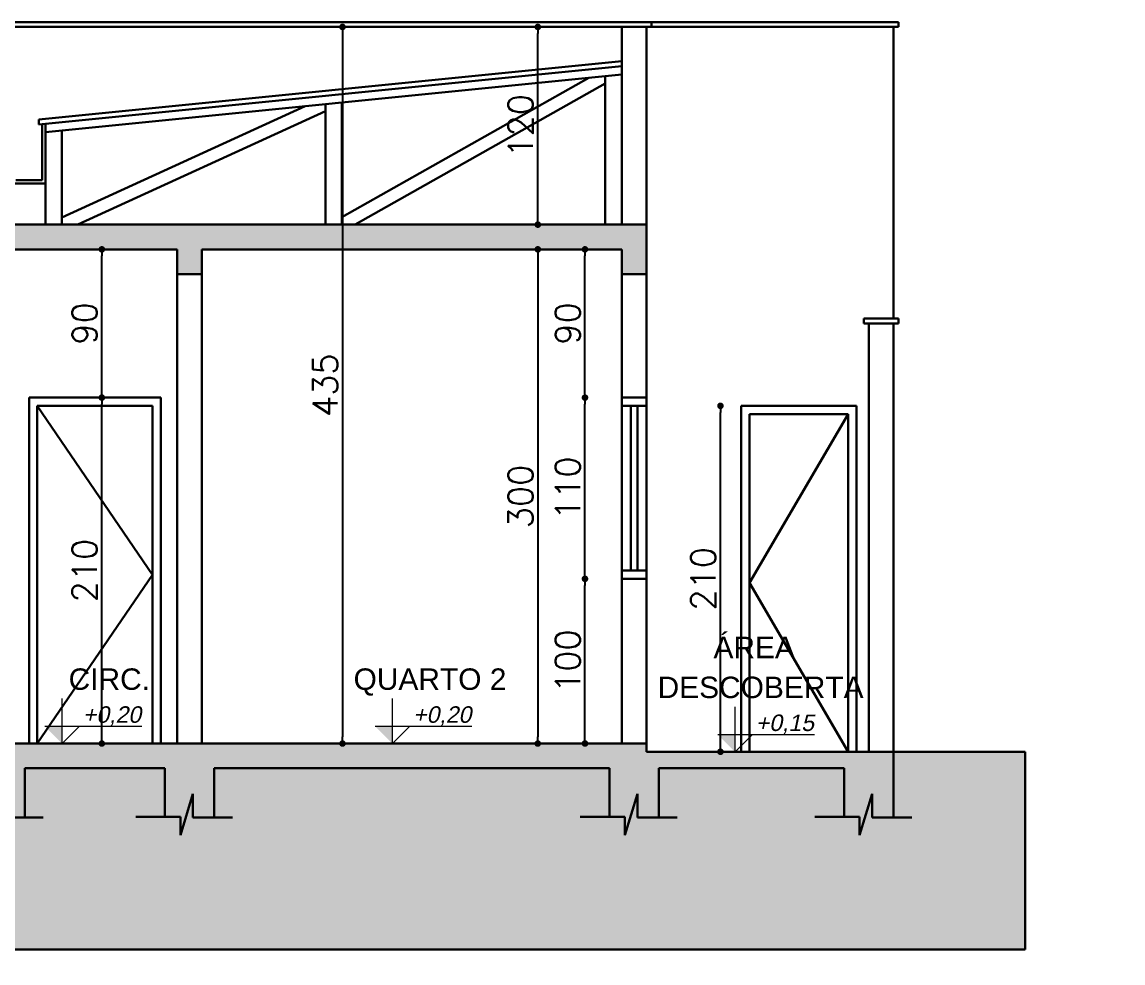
# Model space of a CAD drawing. Header units: millimetres. Extents: x 3314 to 3538, y 1235 to 1314.
# Drawn here: x 3384.56 to 3391.25, y 1291.71 to 1297.42 of the extents above; entities that cross this region are included whole.
import ezdxf

# ---------------------------------------------------------------- set-up
doc = ezdxf.new("R2010")
doc.units = ezdxf.units.MM
doc.layers.add('ALVENARIA', color=7, linetype='Continuous', lineweight=30)
doc.layers.add('LAYOUT', color=8, linetype='Continuous', lineweight=13)
for name, color, linetype in [('Layout-int', 1, 'Continuous'), ('PAREDE', 6, 'Continuous'), ('TextoÁreas', 2, 'Continuous')]:
    doc.layers.add(name, color=color, linetype=linetype)
doc.styles.add('ROMANS', font='romans.shx')
doc.styles.add('Util2000', font='arial.ttf')
doc.dimstyles.new('1-100', dxfattribs={"dimtxt": 0.15, "dimasz": 0.04, "dimexe": 0.05, "dimexo": 0.1, "dimgap": 0.03, "dimtad": 1, "dimdec": 0, "dimlfac": 100, "dimzin": 5, "dimdsep": 46, "dimtxsty": 'ROMANS', "dimblk": 'DOT', "dimcen": 0, "dimse1": 1, "dimse2": 1, "dimclrd": 1, "dimclre": 1, "dimclrt": 2, "dimadec": 0, "dimazin": 0, "dimtfac": 1, "dimtdec": 0, "dimtofl": 0, "dimtmove": 2, "dimatfit": 3, "dimfxl": 0.04, "dimtolj": 1, "dimtzin": 1, "dimarcsym": 0})

# ---------------------------------------------------------------- blocks, each defined once
blk = doc.blocks.new('Cotac')
for p, q in [((-105, 105), (483, 105)), ((0, 0), (105, 105))]:
    blk.add_line(p, q)
at = {"layer": 'Layout-int', "color": 0}
blk.add_solid([(0, 0), (0, 105), (-105, 105)], dxfattribs=at)
at = {"style": 'Util2000', "oblique": 12, "flags": 8}
blk.add_attdef('COTAC', (126, 126), '', height=100, dxfattribs=at)
blk = doc.blocks.new('_Dot')
at = {"color": 0, "linetype": 'ByBlock', "lineweight": -2}
blk.add_line((-0.5, 0), (-1, 0), dxfattribs=at)
at = {"color": 0, "linetype": 'ByBlock', "const_width": 0.5}
blk.add_lwpolyline([(-0.25, 0, 1), (0.25, 0, 1)], format="xyb", close=True, dxfattribs=at)
blk = doc.blocks.new('*D163')
at = {"layer": 'ALVENARIA', "color": 1, "lineweight": -2, "transparency": 16777216}
blk.add_line((3387.978, 1293.0791), (3387.978, 1293.9991), dxfattribs=at)
at = {"layer": 'Defpoints', "color": 0, "transparency": 16777216}
for p in [(3387.978, 1294.0391), (3388.2013, 1294.0391), (3388.2013, 1293.0391)]:
    blk.add_point(p, dxfattribs=at)
at = {"layer": 'ALVENARIA', "color": 1, "lineweight": -2, "transparency": 16777216, "xscale": 0.04, "yscale": 0.04, "zscale": 0.04}
for p, rotation in [((3387.978, 1294.0391), 90), ((3387.978, 1293.0391), 270)]:
    blk.add_blockref('_Dot', p, dxfattribs=dict(at, rotation=rotation))
at = {"layer": 'ALVENARIA', "color": 2, "transparency": 16777216, "insert": (3387.873, 1293.5391), "char_height": 0.15, "attachment_point": 5, "rotation": 90, "style": 'ROMANS'}
blk.add_mtext('\\A1;100', dxfattribs=at)
blk = doc.blocks.new('*D164')
at = {"layer": 'ALVENARIA', "color": 1, "lineweight": -2, "transparency": 16777216}
blk.add_line((3387.978, 1294.0791), (3387.978, 1295.0991), dxfattribs=at)
at = {"layer": 'Defpoints', "color": 0, "transparency": 16777216}
for p in [(3387.978, 1295.1391), (3388.2013, 1295.1391), (3388.2013, 1294.0391)]:
    blk.add_point(p, dxfattribs=at)
at = {"layer": 'ALVENARIA', "color": 1, "lineweight": -2, "transparency": 16777216, "xscale": 0.04, "yscale": 0.04, "zscale": 0.04}
for p, rotation in [((3387.978, 1295.1391), 90), ((3387.978, 1294.0391), 270)]:
    blk.add_blockref('_Dot', p, dxfattribs=dict(at, rotation=rotation))
at = {"layer": 'ALVENARIA', "color": 2, "transparency": 16777216, "insert": (3387.873, 1294.5891), "char_height": 0.15, "attachment_point": 5, "rotation": 90, "style": 'ROMANS'}
blk.add_mtext('\\A1;110', dxfattribs=at)
blk = doc.blocks.new('*D165')
at = {"layer": 'ALVENARIA', "color": 1, "lineweight": -2, "transparency": 16777216}
blk.add_line((3387.978, 1295.1791), (3387.978, 1295.9991), dxfattribs=at)
at = {"layer": 'Defpoints', "color": 0, "transparency": 16777216}
for p in [(3387.978, 1296.0391), (3388.2013, 1296.0391), (3388.2013, 1295.1391)]:
    blk.add_point(p, dxfattribs=at)
at = {"layer": 'ALVENARIA', "color": 1, "lineweight": -2, "transparency": 16777216, "xscale": 0.04, "yscale": 0.04, "zscale": 0.04}
for p, rotation in [((3387.978, 1296.0391), 90), ((3387.978, 1295.1391), 270)]:
    blk.add_blockref('_Dot', p, dxfattribs=dict(at, rotation=rotation))
at = {"layer": 'ALVENARIA', "color": 2, "transparency": 16777216, "insert": (3387.873, 1295.5891), "char_height": 0.15, "attachment_point": 5, "rotation": 90, "style": 'ROMANS'}
blk.add_mtext('\\A1;90', dxfattribs=at)
blk = doc.blocks.new('*D166')
at = {"layer": 'ALVENARIA', "color": 1, "lineweight": -2, "transparency": 16777216}
blk.add_line((3387.6915, 1295.9991), (3387.6915, 1293.0791), dxfattribs=at)
at = {"layer": 'Defpoints', "color": 0, "transparency": 16777216}
for p in [(3387.5973, 1296.0391), (3387.5973, 1293.0391), (3387.6915, 1293.0391)]:
    blk.add_point(p, dxfattribs=at)
at = {"layer": 'ALVENARIA', "color": 1, "lineweight": -2, "transparency": 16777216, "xscale": 0.04, "yscale": 0.04, "zscale": 0.04}
for p, rotation in [((3387.6915, 1296.0391), 90), ((3387.6915, 1293.0391), 270)]:
    blk.add_blockref('_Dot', p, dxfattribs=dict(at, rotation=rotation))
at = {"layer": 'ALVENARIA', "color": 2, "transparency": 16777216, "insert": (3387.5865, 1294.5391), "char_height": 0.15, "attachment_point": 5, "rotation": 90, "style": 'ROMANS'}
blk.add_mtext('\\A1;300', dxfattribs=at)
blk = doc.blocks.new('*D167')
at = {"layer": 'ALVENARIA', "color": 1, "lineweight": -2, "transparency": 16777216}
blk.add_line((3385.0436, 1293.0791), (3385.0436, 1295.0991), dxfattribs=at)
at = {"layer": 'Defpoints', "color": 0, "transparency": 16777216}
for p in [(3385.0436, 1295.1391), (3385.4013, 1295.1391), (3385.4013, 1293.0391)]:
    blk.add_point(p, dxfattribs=at)
at = {"layer": 'ALVENARIA', "color": 1, "lineweight": -2, "transparency": 16777216, "xscale": 0.04, "yscale": 0.04, "zscale": 0.04}
for p, rotation in [((3385.0436, 1295.1391), 90), ((3385.0436, 1293.0391), 270)]:
    blk.add_blockref('_Dot', p, dxfattribs=dict(at, rotation=rotation))
at = {"layer": 'ALVENARIA', "color": 2, "transparency": 16777216, "insert": (3384.9386, 1294.0891), "char_height": 0.15, "attachment_point": 5, "rotation": 90, "style": 'ROMANS'}
blk.add_mtext('\\A1;210', dxfattribs=at)
blk = doc.blocks.new('*D168')
at = {"layer": 'ALVENARIA', "color": 1, "lineweight": -2, "transparency": 16777216}
blk.add_line((3385.0436, 1295.1791), (3385.0436, 1295.9991), dxfattribs=at)
at = {"layer": 'Defpoints', "color": 0, "transparency": 16777216}
for p in [(3385.0436, 1296.0391), (3385.218, 1296.0391), (3385.218, 1295.1391)]:
    blk.add_point(p, dxfattribs=at)
at = {"layer": 'ALVENARIA', "color": 1, "lineweight": -2, "transparency": 16777216, "xscale": 0.04, "yscale": 0.04, "zscale": 0.04}
for p, rotation in [((3385.0436, 1296.0391), 90), ((3385.0436, 1295.1391), 270)]:
    blk.add_blockref('_Dot', p, dxfattribs=dict(at, rotation=rotation))
at = {"layer": 'ALVENARIA', "color": 2, "transparency": 16777216, "insert": (3384.9386, 1295.5891), "char_height": 0.15, "attachment_point": 5, "rotation": 90, "style": 'ROMANS'}
blk.add_mtext('\\A1;90', dxfattribs=at)
blk = doc.blocks.new('*D175')
at = {"layer": 'ALVENARIA', "color": 1, "lineweight": -2, "transparency": 16777216}
blk.add_line((3387.6915, 1296.2291), (3387.6915, 1297.3491), dxfattribs=at)
at = {"layer": 'Defpoints', "color": 0, "transparency": 16777216}
for p in [(3387.6642, 1297.3891), (3387.6915, 1297.3891), (3387.6642, 1296.1891)]:
    blk.add_point(p, dxfattribs=at)
at = {"layer": 'ALVENARIA', "color": 1, "lineweight": -2, "transparency": 16777216, "xscale": 0.04, "yscale": 0.04, "zscale": 0.04}
for p, rotation in [((3387.6915, 1297.3891), 90), ((3387.6915, 1296.1891), 270)]:
    blk.add_blockref('_Dot', p, dxfattribs=dict(at, rotation=rotation))
at = {"layer": 'ALVENARIA', "color": 2, "transparency": 16777216, "insert": (3387.5865, 1296.7891), "char_height": 0.15, "attachment_point": 5, "rotation": 90, "style": 'ROMANS'}
blk.add_mtext('\\A1;120', dxfattribs=at)
blk = doc.blocks.new('*D176')
at = {"layer": 'ALVENARIA', "color": 1, "lineweight": -2, "transparency": 16777216}
blk.add_line((3386.5053, 1297.3491), (3386.5053, 1293.0791), dxfattribs=at)
at = {"layer": 'Defpoints', "color": 0, "transparency": 16777216}
for p in [(3386.1624, 1297.3891), (3386.1624, 1293.0391), (3386.5053, 1293.0391)]:
    blk.add_point(p, dxfattribs=at)
at = {"layer": 'ALVENARIA', "color": 1, "lineweight": -2, "transparency": 16777216, "xscale": 0.04, "yscale": 0.04, "zscale": 0.04}
for p, rotation in [((3386.5053, 1297.3891), 90), ((3386.5053, 1293.0391), 270)]:
    blk.add_blockref('_Dot', p, dxfattribs=dict(at, rotation=rotation))
at = {"layer": 'ALVENARIA', "color": 2, "transparency": 16777216, "insert": (3386.4003, 1295.2141), "char_height": 0.15, "attachment_point": 5, "rotation": 90, "style": 'ROMANS'}
blk.add_mtext('\\A1;435', dxfattribs=at)
blk = doc.blocks.new('*D177')
at = {"layer": 'ALVENARIA', "color": 1, "lineweight": -2, "transparency": 16777216}
blk.add_line((3388.801, 1293.0291), (3388.801, 1295.0491), dxfattribs=at)
at = {"layer": 'Defpoints', "color": 0, "transparency": 16777216}
for p in [(3388.801, 1295.0891), (3388.9274, 1295.0891), (3388.9274, 1292.9891)]:
    blk.add_point(p, dxfattribs=at)
at = {"layer": 'ALVENARIA', "color": 1, "lineweight": -2, "transparency": 16777216, "xscale": 0.04, "yscale": 0.04, "zscale": 0.04}
for p, rotation in [((3388.801, 1295.0891), 90), ((3388.801, 1292.9891), 270)]:
    blk.add_blockref('_Dot', p, dxfattribs=dict(at, rotation=rotation))
at = {"layer": 'ALVENARIA', "color": 2, "transparency": 16777216, "insert": (3388.696, 1294.0391), "char_height": 0.15, "attachment_point": 5, "rotation": 90, "style": 'ROMANS'}
blk.add_mtext('\\A1;210', dxfattribs=at)

msp = doc.modelspace()

# ---------------------------------------------------------------- hatches: boundary and pattern name
at = {"layer": 'PAREDE'}
h = msp.add_hatch(dxfattribs=at)
h.set_pattern_fill('AR-CONC', color=1, scale=0.002)
h.set_pattern_definition([(50, (3392.8997, 1283.1239), (0.3643693, -0.031878), [0.0381, -0.4191]), (355, (3392.8997, 1283.1239), (-0.070487, 0.382114), [0.03048, -0.335281]), (100.4514, (3392.93007, 1283.12123), (0.2938825, 0.3502355), [0.03238, -0.3561805]), (46.1842, (3392.8997, 1283.2255), (0.542158, -0.084085), [0.05715, -0.62865]), (96.6356, (3392.9449, 1283.2185), (0.474808, 0.494852), [0.04857, -0.534271]), (351.184, (3392.8997, 1283.2255), (0.474808, 0.494852), [0.04572, -0.50292]), (21, (3392.9505, 1283.2001), (0.3032288, -0.2045304), [0.0381, -0.4191]), (326, (3392.9505, 1283.2001), (0.123604, 0.368376), [0.03048, -0.33528]), (71.4514, (3392.97577, 1283.18305), (0.426833, 0.1638455), [0.03238, -0.35618]), (37.5, (3392.8997, 1283.12389), (0.0061772, 0.1691101), [0, -0.331216, 0, -0.34036, 0, -0.33655]), (7.5, (3392.8997, 1283.1239), (0.1336393, 0.2003611), [0, -0.194056, 0, -0.323596, 0, -0.12827]), (327.5, (3392.78642, 1283.12389), (0.2711812, -0.0114575), [0, -0.127, 0, -0.39624, 0, -0.52578]), (317.5, (3392.73562, 1283.1239), (0.2962584, 0.050853), [0, -0.1651, 0, -0.263144, 0, -0.37338])])
h.paths.add_polyline_path([(3392.9358, 1283.285), (3378.1858, 1283.285), (3378.1858, 1282.985), (3378.3358, 1282.985), (3378.3358, 1283.135), (3381.3358, 1283.135), (3381.3358, 1282.985), (3381.4858, 1282.985), (3381.4858, 1283.135), (3382.8358, 1283.135), (3382.8358, 1282.985), (3382.9858, 1282.985), (3382.9858, 1283.135), (3385.9858, 1283.135), (3385.9858, 1282.985), (3386.1358, 1282.985), (3386.1358, 1283.135), (3387.4858, 1283.135), (3387.4858, 1282.985), (3387.6358, 1282.985), (3387.6358, 1283.135), (3391.2358, 1283.135), (3391.2358, 1282.985), (3391.3858, 1282.985), (3391.3858, 1283.135), (3392.7858, 1283.135), (3392.7858, 1282.985), (3392.9358, 1282.985)])
h.paths.add_polyline_path([(3396.5858, 1280.085), (3395.9858, 1280.085), (3395.9858, 1280.135), (3394.2858, 1280.135), (3394.2858, 1280.115), (3392.9358, 1280.115), (3392.9358, 1280.135), (3387.4858, 1280.135), (3387.4858, 1280.115), (3386.1358, 1280.115), (3386.1358, 1280.135), (3382.8358, 1280.135), (3382.8358, 1280.115), (3381.4858, 1280.115), (3381.4858, 1280.135), (3378.1858, 1280.135), (3378.1858, 1280.085), (3376.0358, 1280.085), (3376.0358, 1279.6902), (3376.1306, 1279.6902), (3376.1306, 1279.5794), (3376.2062, 1279.8288), (3376.2062, 1279.685), (3376.3358, 1279.685), (3376.3358, 1279.985), (3378.1108, 1279.985), (3378.1108, 1279.6902), (3378.2056, 1279.6902), (3378.2056, 1279.5794), (3378.2812, 1279.8288), (3378.2812, 1279.685), (3378.4108, 1279.685), (3378.4108, 1279.985), (3381.2608, 1279.985), (3381.2608, 1279.6902), (3381.3556, 1279.6902), (3381.3556, 1279.5794), (3381.4312, 1279.8288), (3381.4312, 1279.685), (3381.5608, 1279.685), (3381.5608, 1279.985), (3382.7608, 1279.985), (3382.7608, 1279.6902), (3382.8556, 1279.6902), (3382.8556, 1279.5794), (3382.9312, 1279.8288), (3382.9312, 1279.685), (3383.0608, 1279.685), (3383.0608, 1279.985), (3385.9108, 1279.985), (3385.9108, 1279.6902), (3386.0056, 1279.6902), (3386.0056, 1279.5794), (3386.0812, 1279.8288), (3386.0812, 1279.685), (3386.2108, 1279.685), (3386.2108, 1279.985), (3387.4108, 1279.985), (3387.4108, 1279.6902), (3387.5056, 1279.6902), (3387.5056, 1279.5794), (3387.5812, 1279.8288), (3387.5812, 1279.685), (3387.7108, 1279.685), (3387.7108, 1279.985), (3391.1608, 1279.985), (3391.1608, 1279.6902), (3391.2556, 1279.6902), (3391.2556, 1279.5794), (3391.3312, 1279.8288), (3391.3312, 1279.685), (3391.4608, 1279.685), (3391.4608, 1279.985), (3392.7108, 1279.985), (3392.7108, 1279.6902), (3392.8056, 1279.6902), (3392.8056, 1279.5794), (3392.8812, 1279.8288), (3392.8812, 1279.685), (3393.0108, 1279.685), (3393.0108, 1279.985), (3394.2108, 1279.985), (3394.2108, 1279.6902), (3394.3056, 1279.6902), (3394.3056, 1279.5794), (3394.3812, 1279.8288), (3394.3812, 1279.685), (3394.5108, 1279.685), (3394.5108, 1279.985), (3395.7608, 1279.985), (3395.7608, 1279.6902), (3395.8556, 1279.6902), (3395.8556, 1279.5794), (3395.9312, 1279.8288), (3395.9312, 1279.685), (3396.0608, 1279.685), (3396.0608, 1279.985), (3396.5858, 1279.985)])
h.paths.add_polyline_path([(3384.2763, 1292.8891), (3384.2763, 1292.5943), (3384.3711, 1292.5943), (3384.3711, 1292.4835), (3384.4467, 1292.7329), (3384.4467, 1292.5891), (3384.5763, 1292.5891), (3384.5763, 1292.8891), (3385.4263, 1292.8891), (3385.4263, 1292.5943), (3385.5211, 1292.5943), (3385.5211, 1292.4835), (3385.5967, 1292.7329), (3385.5967, 1292.5891), (3385.7263, 1292.5891), (3385.7263, 1292.8891), (3388.1263, 1292.8891), (3388.1263, 1292.5943), (3388.2211, 1292.5943), (3388.2211, 1292.4835), (3388.2967, 1292.7329), (3388.2967, 1292.5891), (3388.4263, 1292.5891), (3388.4263, 1292.8891), (3389.5513, 1292.8891), (3389.5513, 1292.5943), (3389.6461, 1292.5943), (3389.6461, 1292.4835), (3389.7217, 1292.7329), (3389.7217, 1292.5891), (3389.8513, 1292.5891), (3389.8513, 1292.8891), (3389.8513, 1292.9891), (3388.3513, 1292.9891), (3388.3513, 1293.0391), (3380.7513, 1293.0391), (3380.7513, 1292.9891), (3377.8513, 1292.9891), (3377.8513, 1292.8891), (3377.8513, 1292.5943), (3377.9461, 1292.5943), (3377.9461, 1292.4835), (3378.0217, 1292.7329), (3378.0217, 1292.5891), (3378.1513, 1292.5891), (3378.1513, 1292.8891), (3380.6763, 1292.8891), (3380.6763, 1292.5943), (3380.7711, 1292.5943), (3380.7711, 1292.4835), (3380.8467, 1292.7329), (3380.8467, 1292.5891), (3380.9763, 1292.5891), (3380.9763, 1292.8891)])
h.paths.add_polyline_path([(3380.7513, 1296.1891), (3380.7513, 1295.8891), (3380.9013, 1295.8891), (3380.9013, 1296.0391), (3384.3513, 1296.0391), (3385.5013, 1296.0391), (3385.5013, 1295.8891), (3385.6513, 1295.8891), (3385.6513, 1296.0391), (3388.2013, 1296.0391), (3388.2013, 1295.8891), (3388.3513, 1295.8891), (3388.3513, 1296.1891)])
h = msp.add_hatch(dxfattribs=at)
h.set_pattern_fill('EARTH', color=1, scale=0.059, angle=45)
h.set_pattern_definition([(45, (3397.42837, 1279.4781), (0, 0.529835), [0.37465, -0.37465]), (45, (3397.32903, 1279.57743), (0, 0.529835), [0.37465, -0.37465]), (45, (3397.2297, 1279.67678), (0, 0.529835), [0.37465, -0.37465]), (135, (3397.2297, 1279.743), (-0.529835, 0), [0.37465, -0.37465]), (135, (3397.32903, 1279.84235), (-0.529835, 0), [0.37465, -0.37465]), (135, (3397.42837, 1279.9417), (-0.529835, 0), [0.37465, -0.37465])])
h.paths.add_polyline_path([(3401.8358, 1279.985), (3401.0358, 1279.985), (3401.0358, 1279.685), (3400.9062, 1279.685), (3400.9062, 1279.8288), (3400.8306, 1279.5794), (3400.8306, 1279.6902), (3400.7358, 1279.6902), (3400.7358, 1279.985), (3396.0608, 1279.985), (3396.0608, 1279.685), (3395.9312, 1279.685), (3395.9312, 1279.8288), (3395.8556, 1279.5794), (3395.8556, 1279.6902), (3395.7608, 1279.6902), (3395.7608, 1279.985), (3394.5108, 1279.985), (3394.5108, 1279.685), (3394.3812, 1279.685), (3394.3812, 1279.8288), (3394.3056, 1279.5794), (3394.3056, 1279.6902), (3394.2108, 1279.6902), (3394.2108, 1279.985), (3393.0108, 1279.985), (3393.0108, 1279.685), (3392.8812, 1279.685), (3392.8812, 1279.8288), (3392.8056, 1279.5794), (3392.8056, 1279.6902), (3392.7108, 1279.6902), (3392.7108, 1279.985), (3391.4608, 1279.985), (3391.4608, 1279.685), (3391.3312, 1279.685), (3391.3312, 1279.8288), (3391.2556, 1279.5794), (3391.2556, 1279.6902), (3391.1608, 1279.6902), (3391.1608, 1279.985), (3387.7108, 1279.985), (3387.7108, 1279.685), (3387.5812, 1279.685), (3387.5812, 1279.8288), (3387.5056, 1279.5794), (3387.5056, 1279.6902), (3387.4108, 1279.6902), (3387.4108, 1279.985), (3386.2108, 1279.985), (3386.2108, 1279.685), (3386.0812, 1279.685), (3386.0812, 1279.8288), (3386.0056, 1279.5794), (3386.0056, 1279.6902), (3385.9108, 1279.6902), (3385.9108, 1279.985), (3383.0608, 1279.985), (3383.0608, 1279.685), (3382.9312, 1279.685), (3382.9312, 1279.8288), (3382.8556, 1279.5794), (3382.8556, 1279.6902), (3382.7608, 1279.6902), (3382.7608, 1279.985), (3381.5608, 1279.985), (3381.5608, 1279.685), (3381.4312, 1279.685), (3381.4312, 1279.8288), (3381.3556, 1279.5794), (3381.3556, 1279.6902), (3381.2608, 1279.6902), (3381.2608, 1279.985), (3378.4108, 1279.985), (3378.4108, 1279.685), (3378.2812, 1279.685), (3378.2812, 1279.8288), (3378.2056, 1279.5794), (3378.2056, 1279.6902), (3378.1108, 1279.6902), (3378.1108, 1279.985), (3376.3358, 1279.985), (3376.3358, 1279.685), (3376.2062, 1279.685), (3376.2062, 1279.8288), (3376.1306, 1279.5794), (3376.1306, 1279.6902), (3376.0358, 1279.6902), (3376.0358, 1280.085), (3375.2358, 1280.085), (3375.2358, 1278.885), (3401.0358, 1278.885), (3401.8358, 1278.885)])
h.paths.add_polyline_path([(3385.4263, 1292.5943), (3385.4263, 1292.8891), (3384.5763, 1292.8891), (3384.5763, 1292.5891), (3384.4467, 1292.5891), (3384.4467, 1292.7329), (3384.3711, 1292.4835), (3384.3711, 1292.5943), (3384.2763, 1292.5943), (3384.2763, 1292.8891), (3380.9763, 1292.8891), (3380.9763, 1292.5891), (3380.8467, 1292.5891), (3380.8467, 1292.7329), (3380.7711, 1292.4835), (3380.7711, 1292.5943), (3380.6763, 1292.5943), (3380.6763, 1292.8891), (3378.1513, 1292.8891), (3378.1513, 1292.5891), (3378.0217, 1292.5891), (3378.0217, 1292.7329), (3377.9461, 1292.4835), (3377.9461, 1292.5943), (3377.8513, 1292.5943), (3377.8513, 1292.8891), (3377.8513, 1292.9891), (3377.0513, 1292.9891), (3377.0513, 1291.7891), (3389.8513, 1291.7891), (3390.6513, 1291.7891), (3390.6513, 1292.9891), (3389.8513, 1292.9891), (3389.8513, 1292.8891), (3389.8513, 1292.5891), (3389.7217, 1292.5891), (3389.7217, 1292.7329), (3389.6461, 1292.4835), (3389.6461, 1292.5943), (3389.5513, 1292.5943), (3389.5513, 1292.8891), (3388.4263, 1292.8891), (3388.4263, 1292.5891), (3388.2967, 1292.5891), (3388.2967, 1292.7329), (3388.2211, 1292.4835), (3388.2211, 1292.5943), (3388.1263, 1292.5943), (3388.1263, 1292.8891), (3385.7263, 1292.8891), (3385.7263, 1292.5891), (3385.5967, 1292.5891), (3385.5967, 1292.7329), (3385.5211, 1292.4835), (3385.5211, 1292.5943)])

# ---------------------------------------------------------------- linework, layer by layer
at = {"layer": 'ALVENARIA'}
for p, q in [((3380.7213, 1297.4191), (3389.8813, 1297.4191)), ((3388.3813, 1297.3891), (3388.3813, 1297.4191)), ((3389.8813, 1297.3891), (3389.8813, 1297.4191)), ((3377.8513, 1297.3891), (3389.8813, 1297.3891)), ((3388.2013, 1296.1891), (3388.2013, 1297.3891)), ((3388.3513, 1296.1891), (3388.3513, 1297.3891)), ((3389.8513, 1295.6191), (3389.8513, 1297.3891)), ((3388.2013, 1297.1814), (3384.6613, 1296.8274)), ((3388.2013, 1297.1512), (3384.6613, 1296.7972)), ((3388.2013, 1297.101), (3384.7013, 1296.751)), ((3388.0023, 1297.0811), (3386.5013, 1296.235)), ((3388.1013, 1297.091), (3388.1013, 1296.1891)), ((3388.2013, 1297.101), (3388.2013, 1296.1891)), ((3388.1013, 1297.0451), (3386.5827, 1296.1891)), ((3386.5013, 1296.931), (3386.5013, 1296.1891)), ((3386.2782, 1296.9087), (3384.8013, 1296.2331)), ((3386.4013, 1296.877), (3384.8974, 1296.1891)), ((3386.4013, 1296.921), (3386.4013, 1296.1891)), ((3384.6613, 1296.7972), (3384.6613, 1296.8274)), ((3384.6813, 1296.4591), (3384.6813, 1296.7992)), ((3384.7013, 1296.1891), (3384.7013, 1296.8012)), ((3384.8013, 1296.1891), (3384.8013, 1296.761)), ((3384.5213, 1296.4591), (3384.6813, 1296.4591)), ((3384.5013, 1296.4391), (3384.7013, 1296.4391)), ((3380.7513, 1296.1891), (3388.3513, 1296.1891)), ((3388.3513, 1292.9891), (3388.3513, 1296.1891)), ((3384.3513, 1296.0391), (3385.5013, 1296.0391)), ((3385.5013, 1293.0391), (3385.5013, 1296.0391)), ((3385.6513, 1296.0391), (3388.2013, 1296.0391)), ((3385.6513, 1293.0391), (3385.6513, 1296.0391)), ((3388.2013, 1293.0391), (3388.2013, 1296.0391)), ((3385.5013, 1295.8891), (3385.6513, 1295.8891)), ((3388.2013, 1295.8891), (3388.3513, 1295.8891)), ((3389.6713, 1295.6191), (3389.8813, 1295.6191)), ((3389.6713, 1295.5891), (3389.6713, 1295.6191)), ((3389.6713, 1295.5891), (3389.8813, 1295.5891)), ((3389.7013, 1292.9891), (3389.7013, 1295.5891)), ((3389.8513, 1292.8891), (3389.8513, 1295.5891)), ((3389.8813, 1295.5891), (3389.8813, 1295.6191)), ((3380.7513, 1293.0391), (3388.3513, 1293.0391)), ((3388.3513, 1292.9891), (3389.8513, 1292.9891)), ((3390.6513, 1292.9891), (3389.8513, 1292.9891)), ((3390.6513, 1291.7891), (3390.6513, 1292.9891)), ((3384.5763, 1292.8891), (3384.5763, 1292.5891)), ((3384.5763, 1292.8891), (3385.4263, 1292.8891)), ((3385.4263, 1292.8891), (3385.4263, 1292.5943)), ((3385.7263, 1292.8891), (3385.7263, 1292.5891)), ((3385.7263, 1292.8891), (3388.1263, 1292.8891)), ((3388.1263, 1292.8891), (3388.1263, 1292.5943)), ((3388.4263, 1292.8891), (3388.4263, 1292.5891)), ((3388.4263, 1292.8891), (3389.5513, 1292.8891)), ((3389.5513, 1292.8891), (3389.5513, 1292.5943)), ((3389.8513, 1292.8891), (3389.8513, 1292.5891)), ((3385.5211, 1292.4835), (3385.5967, 1292.7329)), ((3385.5967, 1292.5891), (3385.5967, 1292.7329)), ((3388.2211, 1292.4835), (3388.2967, 1292.7329)), ((3388.2967, 1292.5891), (3388.2967, 1292.7329)), ((3389.6461, 1292.4835), (3389.7217, 1292.7329)), ((3389.7217, 1292.5891), (3389.7217, 1292.7329)), ((3384.6879, 1292.5891), (3384.4467, 1292.5891)), ((3385.2491, 1292.5943), (3385.5211, 1292.5943)), ((3385.5211, 1292.5943), (3385.5211, 1292.4835)), ((3385.8379, 1292.5891), (3385.5967, 1292.5891)), ((3387.9491, 1292.5943), (3388.2211, 1292.5943)), ((3388.2211, 1292.5943), (3388.2211, 1292.4835)), ((3388.5379, 1292.5891), (3388.2967, 1292.5891)), ((3389.3741, 1292.5943), (3389.6461, 1292.5943)), ((3389.6461, 1292.5943), (3389.6461, 1292.4835)), ((3389.9629, 1292.5891), (3389.7217, 1292.5891)), ((3377.0513, 1291.7891), (3389.8513, 1291.7891)), ((3389.8513, 1291.7891), (3390.6513, 1291.7891))]:
    msp.add_line(p, q, dxfattribs=at)
at = {"layer": 'ALVENARIA', "color": 1}
for p, q in [((3384.6013, 1293.0391), (3384.6013, 1295.1391)), ((3384.6013, 1295.1391), (3385.4013, 1295.1391)), ((3385.4013, 1293.0391), (3385.4013, 1295.1391)), ((3388.2013, 1295.1391), (3388.3513, 1295.1391)), ((3384.6513, 1295.0891), (3385.3513, 1295.0891)), ((3384.6513, 1293.0391), (3384.6513, 1295.0891)), ((3384.6513, 1295.0891), (3385.3513, 1294.0641)), ((3385.3513, 1293.0391), (3385.3513, 1295.0891)), ((3388.2013, 1295.0891), (3388.3513, 1295.0891)), ((3388.2563, 1294.0891), (3388.2563, 1295.0891)), ((3388.2963, 1294.0891), (3388.2963, 1295.0891)), ((3388.9274, 1295.0891), (3389.6274, 1295.0891)), ((3388.9274, 1292.9891), (3388.9274, 1295.0891)), ((3389.6274, 1292.9891), (3389.6274, 1295.0891)), ((3388.9774, 1295.0391), (3389.5774, 1295.0391)), ((3388.9774, 1292.9891), (3388.9774, 1295.0391)), ((3389.5774, 1295.0391), (3388.9774, 1294.0141)), ((3389.5774, 1292.9891), (3389.5774, 1295.0391)), ((3385.3513, 1294.0641), (3384.6513, 1293.0391)), ((3388.2013, 1294.0891), (3388.3513, 1294.0891)), ((3388.2013, 1294.0391), (3388.3513, 1294.0391)), ((3388.9774, 1294.0141), (3389.5774, 1292.9891))]:
    msp.add_line(p, q, dxfattribs=at)
at = {"layer": 'LAYOUT'}
for p, q in [((3384.8026, 1293.0391), (3384.8026, 1293.3115)), ((3386.8083, 1293.0391), (3386.8083, 1293.3115)), ((3388.8895, 1292.9891), (3388.8895, 1293.2615))]:
    msp.add_line(p, q, dxfattribs=at)

# ---------------------------------------------------------------- block references
at = {"layer": 'LAYOUT', "color": 1, "xscale": 0.001, "yscale": 0.001, "zscale": 0.001}
for p, values in [((3384.8026, 1293.0391), {'COTAC': '+0,20'}), ((3386.8083, 1293.0391), {'COTAC': '+0,20'}), ((3388.8895, 1292.9891), {'COTAC': '+0,15'})]:
    msp.add_blockref('Cotac', p, dxfattribs=at).add_auto_attribs(values)

# ---------------------------------------------------------------- texts
at = {"layer": 'TextoÁreas', "style": 'Util2000'}
for s, p in [('ÁREA ', (3388.7585, 1293.5573)), ('CIRC.', (3384.8418, 1293.3651)), ('QUARTO 2', (3386.5726, 1293.3651)), ('DESCOBERTA', (3388.4191, 1293.3151))]:
    msp.add_text(s, height=0.13, dxfattribs=at).set_placement(p)

# ---------------------------------------------------------------- dimensions: what is measured, and where the dimension line sits
at = {"layer": 'ALVENARIA'}
for base, p1, p2, picture, middle in [((3386.5053, 1293.0391), (3386.1624, 1297.3891), (3386.1624, 1293.0391), '*D176', (3386.4003, 1295.2141)), ((3387.6915, 1297.3891), (3387.6642, 1296.1891), (3387.6642, 1297.3891), '*D175', (3387.5865, 1296.7891)), ((3385.0436, 1296.0391), (3385.218, 1295.1391), (3385.218, 1296.0391), '*D168', (3384.9386, 1295.5891)), ((3387.6915, 1293.0391), (3387.5973, 1296.0391), (3387.5973, 1293.0391), '*D166', (3387.5865, 1294.5391)), ((3387.978, 1296.0391), (3388.2013, 1295.1391), (3388.2013, 1296.0391), '*D165', (3387.873, 1295.5891)), ((3385.0436, 1295.1391), (3385.4013, 1293.0391), (3385.4013, 1295.1391), '*D167', (3384.9386, 1294.0891)), ((3387.978, 1295.1391), (3388.2013, 1294.0391), (3388.2013, 1295.1391), '*D164', (3387.873, 1294.5891)), ((3388.801, 1295.0891), (3388.9274, 1292.9891), (3388.9274, 1295.0891), '*D177', (3388.696, 1294.0391)), ((3387.978, 1294.0391), (3388.2013, 1293.0391), (3388.2013, 1294.0391), '*D163', (3387.873, 1293.5391))]:
    dim = msp.add_linear_dim(base=base, p1=p1, p2=p2, angle=90, dimstyle='1-100', override={"dimfxlon": 1}, dxfattribs=at)
    dim.commit()
    dim.dimension.update_dxf_attribs({"geometry": picture, "text_midpoint": middle})

doc.saveas('drawing.dxf')
